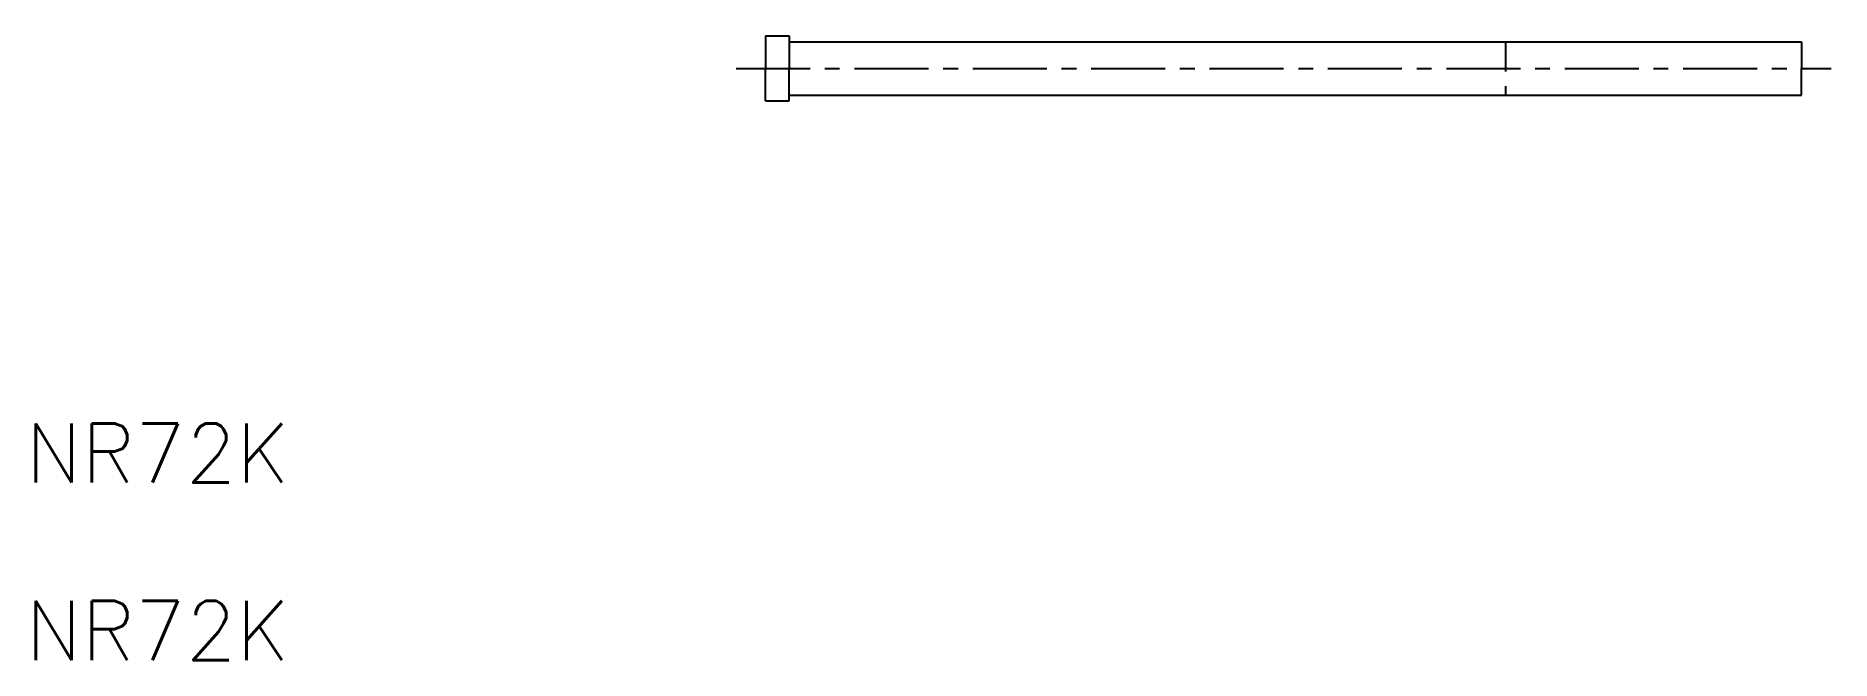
# Model space of a CAD drawing. Extents: x 5.2 to 35.5, y 5 to 15.6.
import ezdxf

# ---------------------------------------------------------------- set-up
doc = ezdxf.new("R2010")
doc.units = 0
doc.linetypes.add('CENTER', pattern=[2, 1.25, -0.25, 0.25, -0.25])
doc.linetypes.add('DASHED', pattern=[0.75, 0.5, -0.25])
doc.layers.get('0').update_dxf_attribs({"linetype": 'CONTINUOUS'})
doc.layers.add('CENTER', color=1, linetype='CENTER')
doc.styles.get("Standard").update_dxf_attribs({"font": 'txt.shx', "width": 0.7, "bigfont": 'bigfont.shx'})

msp = doc.modelspace()

# ---------------------------------------------------------------- linework, layer by layer
at = {"color": 7, "linetype": 'CONTINUOUS'}
for p, q in [((17.5, 15.55), (17.9, 15.55)), ((17.5, 15.55), (17.5, 15)), ((17.9, 15.55), (17.9, 15.3217)), ((17.9, 15.45), (35, 15.45)), ((17.9, 15.3217), (17.9, 15)), ((35, 15.45), (35, 15)), ((17.5, 14.45), (17.5, 15)), ((17.9, 14.6783), (17.9, 15)), ((35, 14.55), (35, 15)), ((17.9, 14.45), (17.9, 14.6783)), ((17.5, 14.45), (17.9, 14.45)), ((17.9, 14.55), (35, 14.55))]:
    msp.add_line(p, q, dxfattribs=at)
at = {"color": 3, "linetype": 'DASHED'}
msp.add_line((30, 15.45), (30, 14.55), dxfattribs=at)
at = {"layer": 'CENTER', "color": 1, "linetype": 'CENTER'}
msp.add_line((17, 15), (35.5, 15), dxfattribs=at)

# ---------------------------------------------------------------- texts
at = {"color": 7, "linetype": 'CONTINUOUS'}
for p in [(5, 8), (5, 5)]:
    msp.add_text('NR72K', height=1, dxfattribs=at).set_placement(p)

doc.saveas('drawing.dxf')
